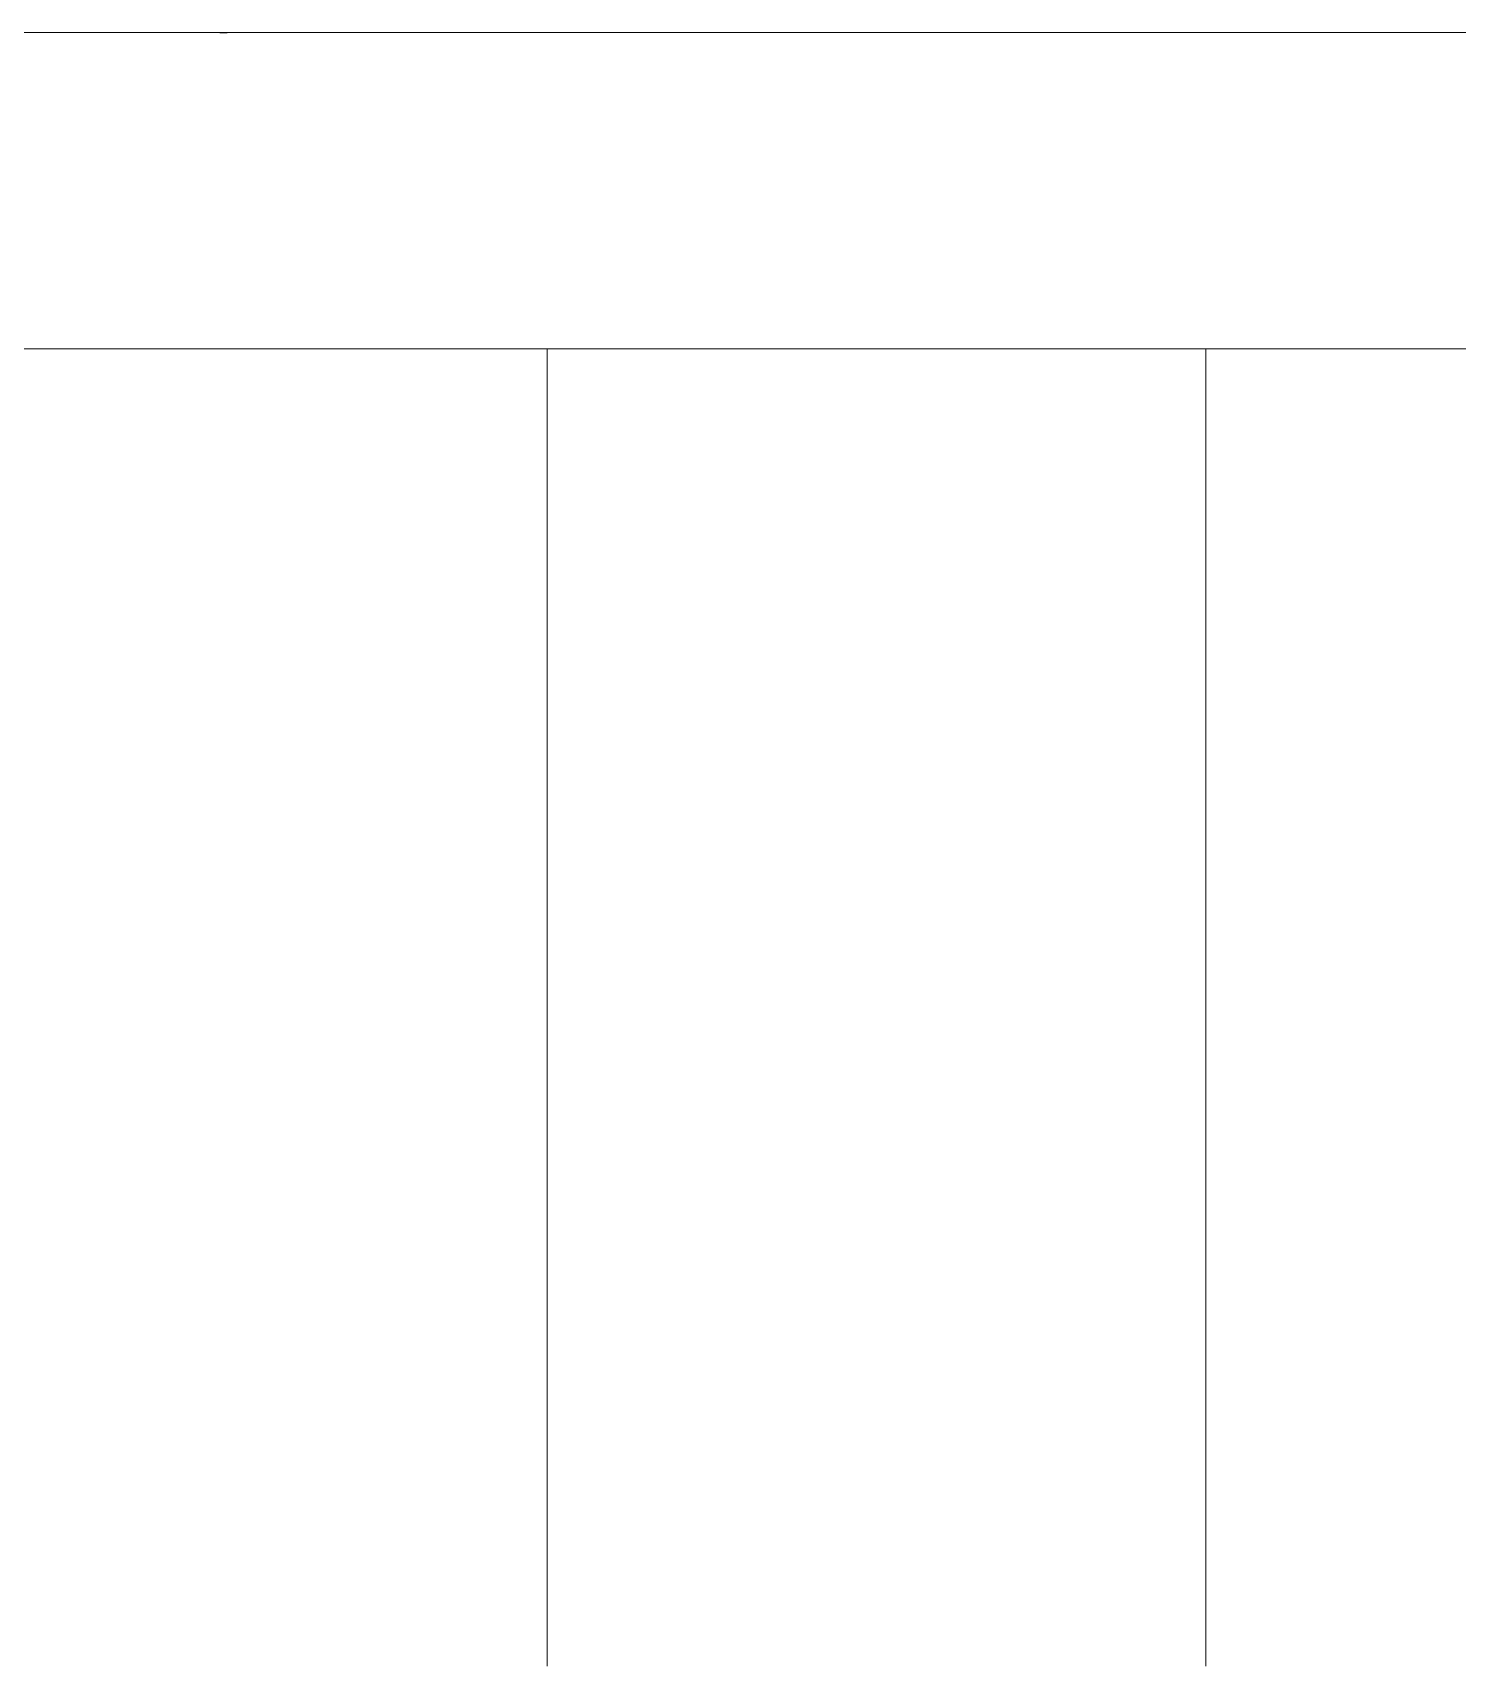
# Model space of a CAD drawing. Header units: millimetres. Extents: x 2508 to 2607, y 837 to 997.
# Drawn here: x 2522.56 to 2527.96, y 883.47 to 889.67 of the extents above; entities that cross this region are included whole.
import ezdxf

# ---------------------------------------------------------------- set-up
doc = ezdxf.new("R2010")
doc.units = ezdxf.units.MM
doc.layers.add('PISO EST', color=250, linetype='Continuous', lineweight=0)

# ---------------------------------------------------------------- blocks, each defined once
blk = doc.blocks.new('DGTHUJU')
at = {"color": 251}
for p, q in [((2668.0168, 991.8895), (2664.9168, 991.8895)), ((2668.0168, 991.8895), (2670.5168, 991.8895)), ((2673.0168, 991.8895), (2670.5168, 991.8895)), ((2669.9168, 990.6895), (2664.9168, 990.6895)), ((2668.0168, 990.6895), (2665.5168, 990.6895)), ((2667.4168, 985.6895), (2667.4168, 990.6895)), ((2668.0168, 990.6895), (2670.5168, 990.6895)), ((2668.0168, 990.6895), (2670.5168, 990.6895)), ((2669.9168, 985.6895), (2669.9168, 990.6895)), ((2672.4168, 990.6895), (2670.5168, 990.6895)), ((2672.4168, 990.6895), (2670.5168, 990.6895))]:
    blk.add_line(p, q, dxfattribs=at)

msp = doc.modelspace()

# ---------------------------------------------------------------- linework, layer by layer
at = {"color": 251}
msp.add_arc((2523.2776, 878.7948), 10.8733, 89.91145, 90.05805, dxfattribs=at)
msp.add_arc((2523.2776, 878.7948), 10.8733, 89.91145, 90.05805, dxfattribs=at)

# ---------------------------------------------------------------- block references
at = {"layer": 'PISO EST', "lineweight": 0}
msp.add_blockref('DGTHUJU', (-142.9073, -102.2213), dxfattribs=at)

doc.saveas('drawing.dxf')
